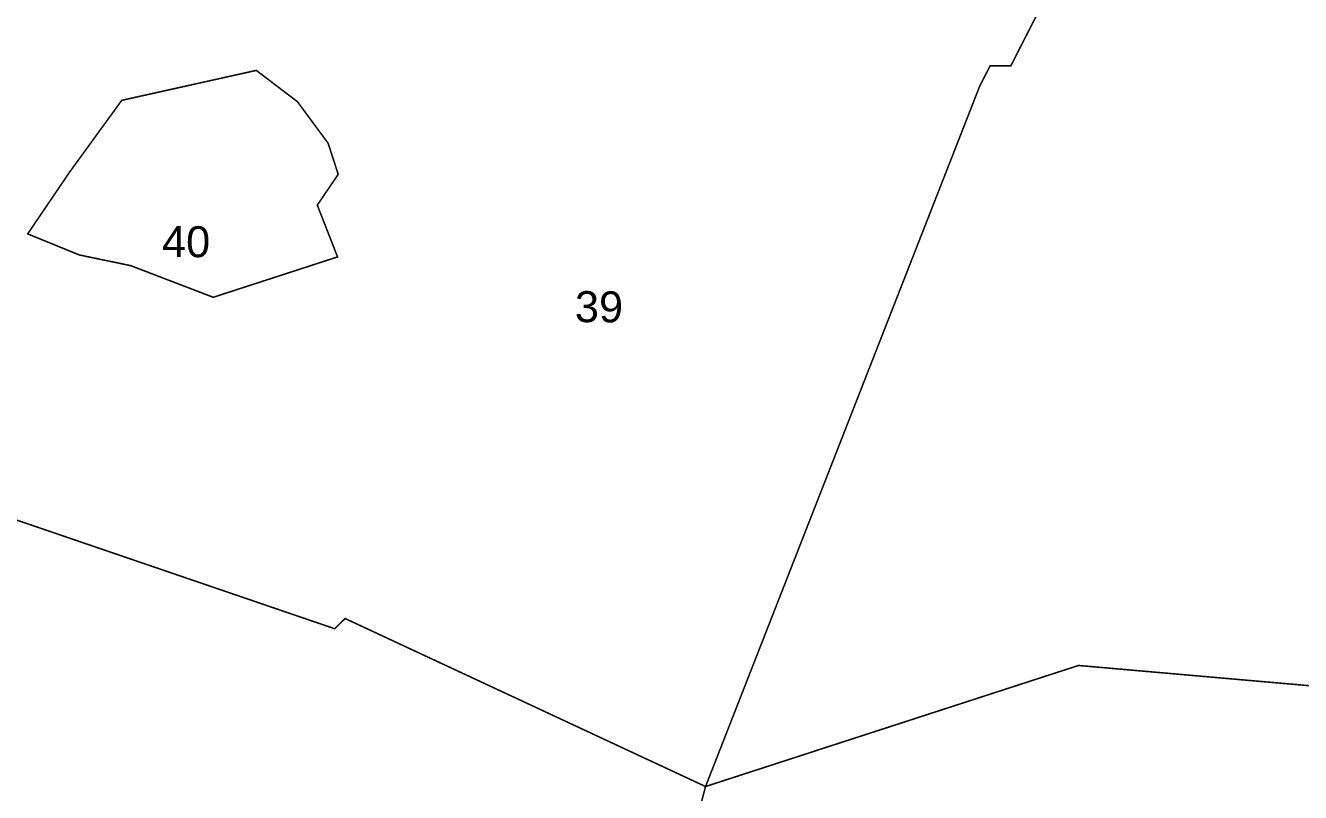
# Model space of a CAD drawing. Header units: metres. Extents: x 326467 to 340077, y 1811030 to 1824953.
# Drawn here: x 328173.8 to 328672.5, y 1814101.3 to 1814401.5 of the extents above; entities that cross this region are included whole.
import ezdxf

# ---------------------------------------------------------------- set-up
doc = ezdxf.new("R2010")
doc.units = ezdxf.units.M
doc.header["$MEASUREMENT"] = 0
doc.layers.add('SURVEY NO.', color=7, linetype='Continuous')
doc.layers.add('SURVEY PLOT BOUNDARY', color=35, linetype='Continuous')
doc.styles.add('PDF Arial', font='arial.ttf')

# ---------------------------------------------------------------- blocks, each defined once
blk = doc.blocks.new('16')
at = {"layer": 'SURVEY PLOT BOUNDARY', "lineweight": 18, "const_width": 0.606}
for points in [[(328224.58, 1814501.51), (328313.21, 1814460.4), (328454.63, 1814451.22), (328446.42, 1814435.11), (328446.33, 1814422.98), (328454.38, 1814418.87), (328559.45, 1814414.02), (328567.57, 1814418), (328575.65, 1814417.94), (328559.23, 1814385.72), (328551.15, 1814385.78), (328547.04, 1814377.73), (328439.82, 1814103.61), (328298.83, 1814169.39), (328294.76, 1814165.38), (328101.22, 1814231.56), (328101.28, 1814239.65), (328053.43, 1814324.93), (328053.49, 1814333.02), (328134.84, 1814397.08), (328171.81, 1814473.62), (328180.02, 1814489.73), (328224.4, 1814477.26), (328220.48, 1814493.46)], [(328902, 1814273.9), (328800.06, 1814161.48), (328694.8, 1814142.07), (328686.72, 1814142.14), (328585.72, 1814151), (328439.82, 1814103.61), (328547.04, 1814377.73), (328551.15, 1814385.78), (328559.23, 1814385.72), (328575.65, 1814417.94), (328587.81, 1814421.89), (328850.97, 1814472.42), (329003.53, 1814333.77), (328938.5, 1814289.8), (328914.25, 1814289.98), (328902.09, 1814286.03)], [(328174.67, 1814319.95), (328191.03, 1814344.08), (328211.46, 1814372.23), (328264.1, 1814383.95), (328280.18, 1814371.7), (328292.18, 1814355.43), (328296.13, 1814343.27), (328287.95, 1814331.21), (328295.88, 1814310.93), (328283.72, 1814306.98), (328247.25, 1814295.13), (328215, 1814307.51), (328194.82, 1814311.71)], [(328215, 1814307.51), (328247.25, 1814295.13), (328283.72, 1814306.98), (328295.88, 1814310.93), (328287.95, 1814331.21), (328296.13, 1814343.27), (328292.18, 1814355.43), (328280.18, 1814371.7), (328264.1, 1814383.95), (328211.46, 1814372.23), (328191.03, 1814344.08), (328174.67, 1814319.95), (328194.82, 1814311.71)], [(328800.06, 1814161.48), (328887.65, 1813986.94), (328883.61, 1813986.97), (328794.34, 1813943.18), (328685.28, 1813956.16), (328620.67, 1813964.74), (328575.79, 1813912.52), (328406.01, 1813913.83), (328389.84, 1813913.96), (328393.92, 1813917.97), (328394.01, 1813930.1), (328439.82, 1814103.61), (328585.72, 1814151), (328686.72, 1814142.14), (328694.8, 1814142.07)]]:
    blk.add_lwpolyline(points, close=True, dxfattribs=at)
blk.add_lwpolyline([(328101.22, 1814231.56), (328294.76, 1814165.38), (328298.83, 1814169.39), (328439.82, 1814103.61), (328394.01, 1813930.1), (328393.92, 1813917.97), (328389.84, 1813913.96), (328377.9, 1813938.31), (328373.89, 1813942.38), (328357.75, 1813946.55), (328337.57, 1813950.75), (328309.09, 1813926.71), (328305.01, 1813922.7), (328296.96, 1813926.81), (328272.74, 1813931.04), (328228.3, 1813935.42), (328192.01, 1813947.83), (328171.83, 1813952.03)], dxfattribs=at)
at = {"layer": 'SURVEY NO.', "char_height": 12.129, "attachment_point": 7, "rotation": 359.5579, "style": 'PDF Arial'}
for s, insert in [('40', (328227.16, 1814310.76)), ('39', (328388.67, 1814285.26))]:
    blk.add_mtext(s, dxfattribs=dict(at, insert=insert))

msp = doc.modelspace()

# ---------------------------------------------------------------- block references
msp.add_blockref('16', (0, 0))

doc.saveas('drawing.dxf')
